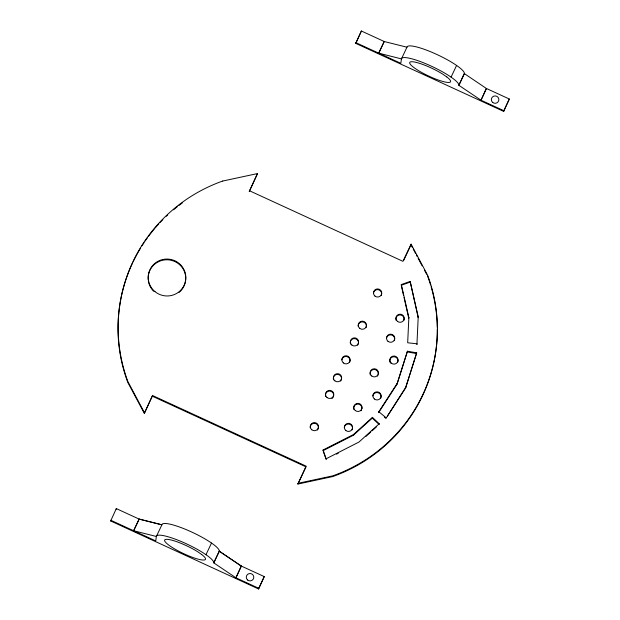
<?xml version="1.0" encoding="UTF-8"?>
<svg xmlns="http://www.w3.org/2000/svg" width="620" height="620" viewBox="0 0 620 620"><rect width="100%" height="100%" fill="white"/><g stroke="black" fill="none" stroke-linecap="round" stroke-linejoin="round"><path stroke-width="0.93" d="M418.221 316.735L416.927 344.534L417.028 343.813L407.681 342.775L408.859 317.517L401.326 284.565L410.153 281.426L418.221 316.735L418.12 317.463L410.153 281.426M110.678 520.971L110.779 520.242L155.736 540.919L156.364 536.478L161.89 524.807A31.651 5.882 25.3 0 1 191.456 531.921A31.651 5.882 25.3 0 1 219.302 551.203L241.265 566.037L264.244 576.6L258.618 589L110.678 520.971L116.297 508.586L139.151 519.095L161.89 524.807L139.151 519.079L133.633 530.751L156.364 536.478A31.651 5.882 25.3 0 1 185.938 543.593A31.651 5.882 25.3 0 1 213.776 562.882L235.933 577.801L258.718 588.279L258.618 589M116.196 509.291L116.297 508.586M132.781 262.531A159.712 156.666 8.1 0 0 127.774 382.362L144.328 413.4L152.543 395.521L306.117 466.147L297.887 484.057L332.653 476.579A159.712 156.666 8.1 0 0 437.302 329.228M144.328 413.4L152.543 395.521M257.502 173.569L249.287 191.441L257.502 173.569L222.758 181.04M219.294 551.242L213.776 562.882L219.209 551.188L241.366 566.099L235.933 577.801L241.265 566.037M355.756 43.377L361.382 31L384.229 41.509L406.968 47.213A31.651 5.882 25.3 0 1 436.542 54.328A31.651 5.882 25.3 0 1 464.38 73.617L486.444 88.513L481.012 100.208L503.804 110.686L503.696 111.414L355.756 43.377L361.382 31M372.411 417.361L353.54 434.488L323.105 449.988L322.997 450.709L353.439 435.209L372.31 418.089L372.411 417.361L379.223 423.762L379.115 424.483L372.31 418.089M323.105 449.988L326.236 459.389L323.322 451.577M353.439 435.209L353.54 434.488M407.449 351.215L397.203 383.362L378.812 411.765L378.712 412.486L397.102 384.082L407.449 351.215L416.71 352.842L405.627 388.012L387.485 416.036M401.326 284.565L401.225 285.285L410.053 282.154M416.71 352.842L405.736 387.283L385.935 418.438L384.485 417.252M410.99 244.877L411.091 244.156L427.63 275.226A159.712 156.666 8.1 0 1 332.754 475.85L297.988 483.337M397.102 384.082L397.203 383.362M408.859 317.517L408.75 318.238L404.023 297.522M405.627 388.012L405.736 387.283M464.372 73.656L458.862 85.297L481.012 100.208L486.344 88.443L509.322 99.014L503.696 111.414M464.287 73.602L458.862 85.297A31.651 5.882 25.3 0 0 431.016 66.007A31.651 5.882 25.3 0 0 401.442 58.892L378.712 53.165L384.237 41.486L378.712 53.165M133.633 530.751L139.151 519.095M406.968 47.213L401.442 58.892L400.814 63.325L355.857 42.656M205.987 554.714L211.505 543.035M451.065 77.128L456.584 65.449M411.091 244.156L402.961 261.338L249.395 190.72M297.887 484.057L306.009 466.868L152.435 396.25M403.674 260.346L410.579 245.737M258.718 588.279L264.244 576.6M503.804 110.686L509.322 99.014M379.223 423.762L358.957 442.06L326.345 458.668M365.839 436.472L370.729 432.055M372.132 430.799L376.325 427.01M336.536 454.15L338.257 453.274M407.348 351.943L416.609 353.571M378.812 411.765L386.035 417.717M411.432 245.714L412.331 247.396M413.222 249.077L415.462 253.278M416.353 254.952L417.245 256.633M418.143 258.315L422.166 265.872M424.398 270.072L426.63 274.272M144.429 412.672L127.906 381.626A159.712 156.666 8.1 0 1 222.751 181.009M401.442 286.231L403.589 295.639M358.151 326.291A4.138 4.061 8.1 0 1 362.971 321.951A4.138 4.061 8.1 0 1 366.017 327.67M373.434 292.989A4.138 4.061 8.1 0 1 378.75 289.835A4.138 4.061 8.1 0 1 381.269 295.43M396.103 320.346A4.138 4.061 8.1 0 1 400.156 314.913A4.138 4.061 8.1 0 1 403.736 320.695M386.462 338.233A4.138 4.061 8.1 0 1 391.77 335.079A4.138 4.061 8.1 0 1 394.289 340.675M390.429 363.026A4.138 4.061 8.1 0 1 393.615 356.748A4.138 4.061 8.1 0 1 397.583 362.623M377.944 375.24A4.138 4.061 8.1 0 1 377.379 376.138M370.31 374.961A4.138 4.061 8.1 0 1 373.767 369.505A4.138 4.061 8.1 0 1 378.262 374.224M372.86 395.901A4.138 4.061 8.1 0 1 378.169 392.747A4.138 4.061 8.1 0 1 380.696 398.342M350.494 344.015A4.138 4.061 8.1 0 1 355.082 338.636A4.138 4.061 8.1 0 1 357.554 345.255M341.829 359.825A4.138 4.061 8.1 0 1 347.138 356.671A4.138 4.061 8.1 0 1 349.657 362.266M333.552 379.835A4.138 4.061 8.1 0 1 338.14 374.457A4.138 4.061 8.1 0 1 340.613 381.075M333.297 396.87A4.138 4.061 8.1 0 1 331.925 398.474M325.663 396.521A4.138 4.061 8.1 0 1 329.173 391.096A4.138 4.061 8.1 0 1 333.622 395.854M361.569 409.867A4.138 4.061 8.1 0 1 360.995 410.765M353.935 409.525A4.138 4.061 8.1 0 1 353.695 408.487M353.741 407.425A4.138 4.061 8.1 0 1 358.523 404.147A4.138 4.061 8.1 0 1 361.894 408.859M344.294 427.405A4.138 4.061 8.1 0 1 349.603 424.25A4.138 4.061 8.1 0 1 352.121 429.846M310.178 427.722A4.138 4.061 8.1 0 1 315.534 423.514A4.138 4.061 8.1 0 1 317.471 430.001M133.184 261.679A159.712 156.666 8.1 0 1 140.476 248.256M141.995 245.799A159.712 156.666 8.1 0 1 144.096 242.575M145.181 240.986A159.712 156.666 8.1 0 1 147.397 237.84M148.536 236.297A159.712 156.666 8.1 0 1 154.465 228.811M155.077 228.09A159.712 156.666 8.1 0 1 158.867 223.812M160.177 222.41A159.712 156.666 8.1 0 1 162.843 219.643M166.284 216.272A159.712 156.666 8.1 0 1 167.695 214.946M173.492 209.831A159.712 156.666 8.1 0 1 177.235 206.778M178.754 205.6A159.712 156.666 8.1 0 1 182.606 202.725M427.529 275.947A159.712 156.666 8.1 0 1 430.582 284.975M431.132 286.812A159.712 156.666 8.1 0 1 437.278 327.313M148.203 279.798A18.809 18.453 8.1 0 1 174.081 261.206A18.809 18.453 8.1 0 1 179.056 292.415M153.675 291.26A18.809 18.453 8.1 0 1 151.559 288.788M151.102 288.122A18.809 18.453 8.1 0 1 148.32 280.752M446.772 76.919L443.106 74.385A22.568 4.193 25.3 0 0 410.293 61.961A22.568 4.193 25.3 0 0 433.977 78.368A22.568 4.193 25.3 0 0 446.772 76.919M201.694 554.513L198.028 551.971A22.568 4.193 25.3 0 0 165.215 539.547A22.568 4.193 25.3 0 0 188.899 555.954A22.568 4.193 25.3 0 0 201.694 554.513M374.968 296.081A4.138 4.061 8.1 0 0 381.695 293.694A4.138 4.061 8.1 0 0 376.193 289.16A4.138 4.061 8.1 0 0 374.968 296.081M359.716 328.329A4.138 4.061 8.1 0 0 366.443 325.934A4.138 4.061 8.1 0 0 360.949 321.4A4.138 4.061 8.1 0 0 359.716 328.329M345.821 430.497A4.138 4.061 8.1 0 0 352.548 428.11A4.138 4.061 8.1 0 0 347.045 423.576A4.138 4.061 8.1 0 0 345.821 430.497M355.268 410.525A4.138 4.061 8.1 0 0 361.995 408.138A4.138 4.061 8.1 0 0 356.492 403.597A4.138 4.061 8.1 0 0 355.268 410.525M326.996 397.521A4.138 4.061 8.1 0 0 333.723 395.134A4.138 4.061 8.1 0 0 328.22 390.6A4.138 4.061 8.1 0 0 326.996 397.521M334.885 380.835A4.138 4.061 8.1 0 0 341.612 378.448A4.138 4.061 8.1 0 0 336.118 373.906A4.138 4.061 8.1 0 0 334.885 380.835M343.356 362.925A4.138 4.061 8.1 0 0 350.083 360.538A4.138 4.061 8.1 0 0 344.581 356.004A4.138 4.061 8.1 0 0 343.356 362.925M351.827 345.014A4.138 4.061 8.1 0 0 358.554 342.628A4.138 4.061 8.1 0 0 353.051 338.094A4.138 4.061 8.1 0 0 351.827 345.014M374.395 399.001A4.138 4.061 8.1 0 0 381.114 396.614A4.138 4.061 8.1 0 0 375.619 392.072A4.138 4.061 8.1 0 0 374.395 399.001M371.659 375.953A4.138 4.061 8.1 0 0 378.363 373.504A4.138 4.061 8.1 0 0 372.822 369.016A4.138 4.061 8.1 0 0 371.659 375.953M391.243 363.111A4.138 4.061 8.1 0 0 398.032 360.902A4.138 4.061 8.1 0 0 392.662 356.221A4.138 4.061 8.1 0 0 391.243 363.111M387.988 341.326A4.138 4.061 8.1 0 0 394.715 338.938A4.138 4.061 8.1 0 0 389.221 334.405A4.138 4.061 8.1 0 0 387.988 341.326M397.436 321.354A4.138 4.061 8.1 0 0 404.163 318.967A4.138 4.061 8.1 0 0 398.66 314.425A4.138 4.061 8.1 0 0 397.436 321.354M311.752 429.761A4.138 4.061 8.1 0 0 318.478 427.374A4.138 4.061 8.1 0 0 312.976 422.84A4.138 4.061 8.1 0 0 311.752 429.761M154.984 291.625A18.809 18.453 8.1 0 0 185.558 280.775A18.809 18.453 8.1 0 0 160.557 260.152A18.809 18.453 8.1 0 0 154.984 291.625M492.699 102.432A3.759 3.689 8.1 0 0 498.813 100.262A3.759 3.689 8.1 0 0 493.814 96.139A3.759 3.689 8.1 0 0 492.699 102.432M247.62 580.025A3.759 3.689 8.1 0 0 253.735 577.856A3.759 3.689 8.1 0 0 248.736 573.732A3.759 3.689 8.1 0 0 247.62 580.025"/></g></svg>
